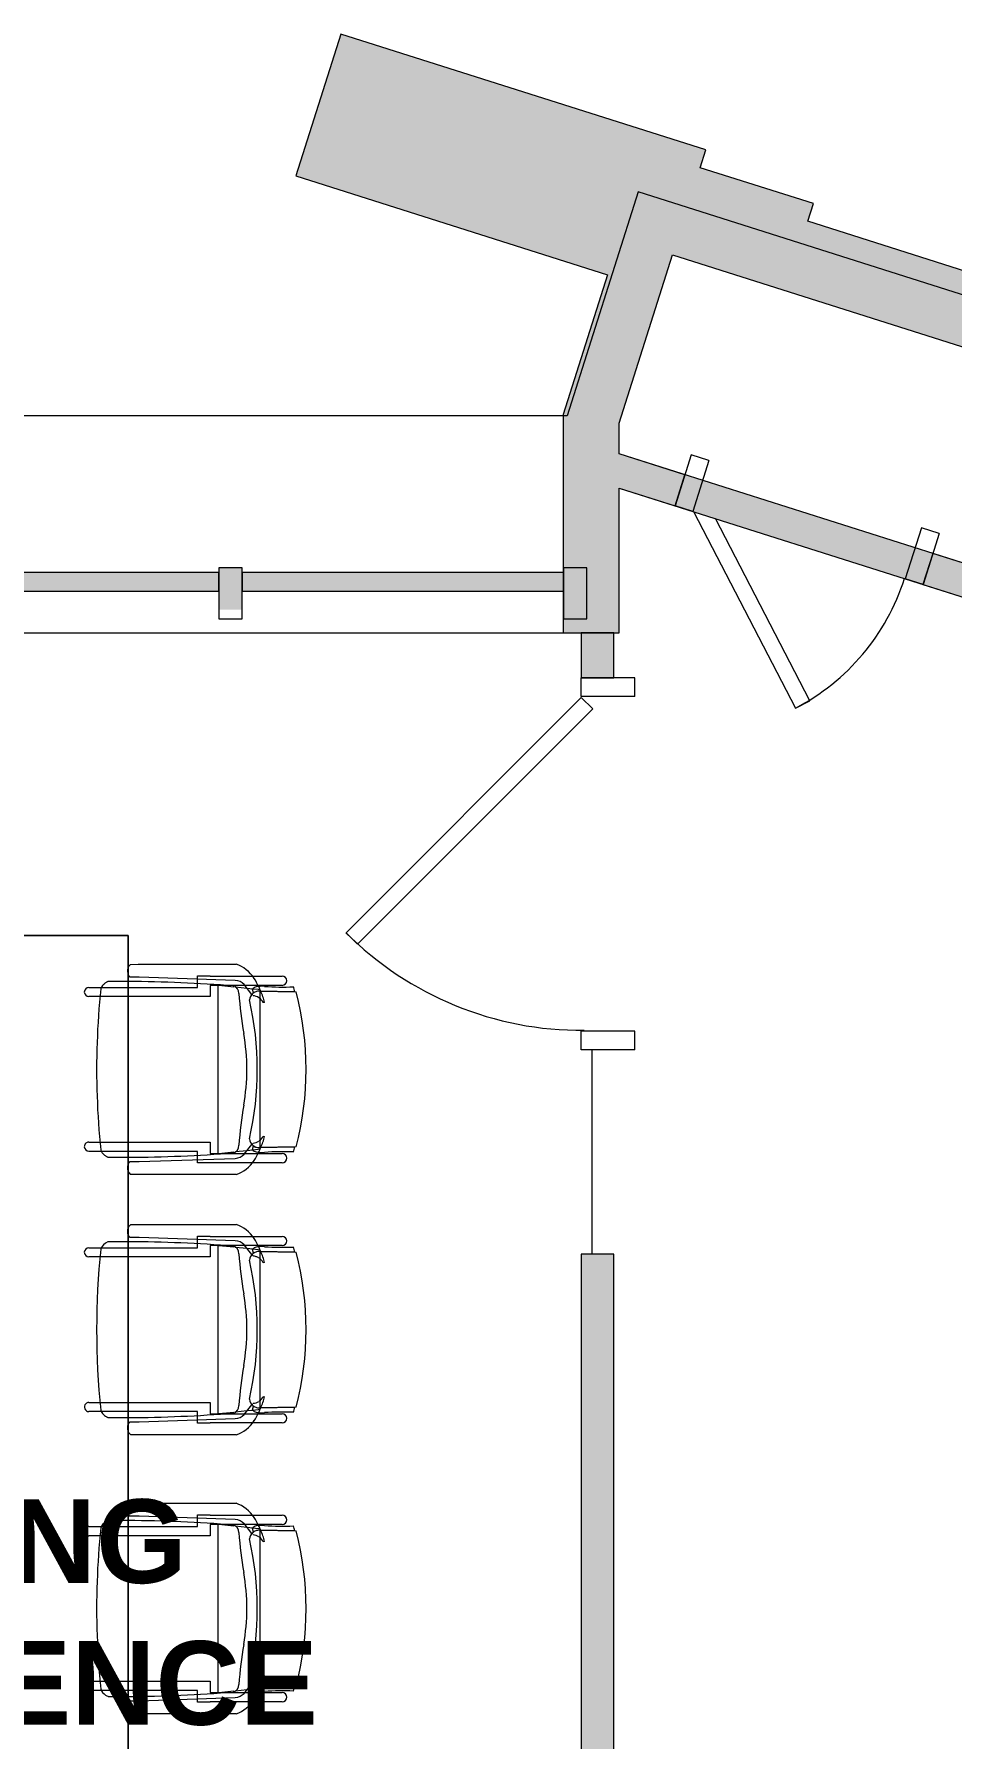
# Model space of a CAD drawing. Header units: inches. Extents: x 385 to 2249, y -1773 to -36.
# Drawn here: x 508 to 606.8, y -219.4 to -36 of the extents above; entities that cross this region are included whole.
import ezdxf

# ---------------------------------------------------------------- set-up
doc = ezdxf.new("R2010")
doc.units = ezdxf.units.IN
doc.header["$MEASUREMENT"] = 0
for name, color, linetype, lineweight in [('A-AREA-IDEN', 2, 'Continuous', 9), ('A-DETL', 90, 'Continuous', 9), ('A-DETL-THIN', 151, 'Continuous', 9), ('A-DOOR', 31, 'Continuous', 13), ('A-DOOR-FRAM', 31, 'Continuous', 20), ('A-GLAZ', 151, 'Continuous', 13), ('A-GLAZ-CURT', 52, 'Continuous', 13), ('A-GLAZ-CWMG', 51, 'Continuous', 13), ('A-WALL', 113, 'Continuous', 13), ('A-WALL-PATT', 111, 'Continuous', 13), ('I-FURN', 30, 'Continuous', 9), ('I-WALL', 2, 'Continuous', 13)]:
    doc.layers.add(name, color=color, linetype=linetype, lineweight=lineweight)
doc.styles.add('Swis721 Lt BT_B', font='', dxfattribs={"height": 9})
doc.styles.get('Swis721 Lt BT_B').set_extended_font_data('Swis721 Lt BT', bold=True)

# ---------------------------------------------------------------- blocks, each defined once
blk = doc.blocks.new('Walls 16 - Walls 16-5039104-Level 7 POWER _ SIGNAL')
at = {"layer": 'A-WALL', "lineweight": 9}
blk.add_hatch(color=7, dxfattribs=at).paths.add_polyline_path([(564.98, -100.39), (570.95, -100.39), (570.95, -77.82), (576.7, -59.71), (626.93, -75.65), (629.3, -68.18), (591.27, -56.11), (591.87, -54.21), (579.67, -50.34), (580.28, -48.43), (541.01, -35.97), (536.17, -51.22), (569.72, -61.87), (564.95, -76.89), (564.95, -100.39)], flags=0)
at = {"layer": 'A-WALL', "color": 8, "lineweight": 20}
for p, q in [((541.01, -35.97), (536.17, -51.22)), ((580.28, -48.43), (541.01, -35.97)), ((579.67, -50.34), (580.28, -48.43)), ((536.17, -51.22), (569.72, -61.87)), ((591.87, -54.21), (579.67, -50.34)), ((591.27, -56.11), (591.87, -54.21)), ((629.3, -68.18), (591.27, -56.11)), ((570.95, -77.82), (576.7, -59.71)), ((576.7, -59.71), (616.08, -72.2)), ((569.72, -61.87), (564.95, -76.89)), ((627.49, -73.91), (629.3, -68.18)), ((564.95, -76.89), (564.95, -100.39)), ((570.95, -81.14), (570.95, -77.82)), ((578.03, -83.38), (570.95, -81.14)), ((576.97, -86.72), (578.03, -83.38)), ((570.95, -100.39), (570.95, -84.81)), ((570.95, -84.81), (576.97, -86.72)), ((604.72, -91.85), (603.66, -95.19)), ((609.38, -93.33), (604.72, -91.85)), ((603.66, -95.19), (608.32, -96.67)), ((564.95, -100.39), (570.95, -100.39))]:
    blk.add_line(p, q, dxfattribs=at)
blk = doc.blocks.new('System Panel - Glazed 2-5040822-Level 7 POWER _ SIGNAL')
at = {"layer": 'A-GLAZ-CURT', "lineweight": 9}
blk.add_hatch(color=7, dxfattribs=at).paths.add_polyline_path([(28.08, 0.25), (28.08, 2.25), (-28.08, 2.25), (-28.08, 0.25), (5.34, 0.25)], flags=0)
at = {"layer": 'A-GLAZ-CURT', "color": 8, "lineweight": 20}
for p, q in [((28.08, 2.25), (-28.08, 2.25)), ((-28.08, 2.25), (-28.08, 0.25)), ((28.08, 0.25), (28.08, 2.25)), ((-28.08, 0.25), (28.08, 0.25))]:
    blk.add_line(p, q, dxfattribs=at)
blk = doc.blocks.new('Rectangular Mullion - 2_5_ x 5_ rectangular-5019623-Level 7 POWER _ SIGNAL')
at = {"layer": 'A-GLAZ-CWMG', "lineweight": 9}
blk.add_hatch(color=7, dxfattribs=at).paths.add_polyline_path([(0, 1.76), (0, -2.75), (-2.5, -2.75), (-2.5, 1.76), (-1.23, 1.76)], flags=0)
at = {"layer": 'A-GLAZ-CWMG', "color": 8, "lineweight": 20}
for p, q in [((-2.5, 2.75), (0, 2.75)), ((-2.5, -2.75), (-2.5, 2.75)), ((0, 2.75), (0, -2.75)), ((0, -2.75), (-2.5, -2.75))]:
    blk.add_line(p, q, dxfattribs=at)
blk = doc.blocks.new('System Panel - Glazed 2-5123284-Level 7 POWER _ SIGNAL')
at = {"layer": 'A-GLAZ-CURT', "lineweight": 9}
blk.add_hatch(color=7, dxfattribs=at).paths.add_polyline_path([(17.28, 0.25), (17.28, 2.25), (-17.3, 2.25), (-17.3, 0.25)], flags=0)
at = {"layer": 'A-GLAZ-CURT', "color": 8, "lineweight": 20}
for p, q in [((17.3, 2.25), (-17.3, 2.25)), ((-17.3, 2.25), (-17.3, 0.25)), ((17.3, 0.25), (17.3, 2.25)), ((-17.3, 0.25), (17.3, 0.25))]:
    blk.add_line(p, q, dxfattribs=at)
blk = doc.blocks.new('Rectangular Mullion - 2_5_ x 5_ rectangular-V1-Level 7 POWER _ SIGNAL')
at = {"layer": 'A-GLAZ-CWMG', "color": 8, "lineweight": 20}
for p, q in [((-2.5, 2.75), (0, 2.75)), ((-2.5, -2.75), (-2.5, 2.75)), ((0, 2.75), (0, -2.75)), ((0, -2.75), (-2.5, -2.75))]:
    blk.add_line(p, q, dxfattribs=at)
blk = doc.blocks.new('Walls 62 - Walls 3-5097506-Level 7 POWER _ SIGNAL')
at = {"layer": 'A-WALL', "lineweight": 9}
blk.add_line((41.5, -1605.9), (41.5, -1742.38), dxfattribs=at)
blk = doc.blocks.new('Single Flush - OTJ_SOLIDFLUSH_ALUM 2-5039400-Level 7 POWER _ SIGNAL')
at = {"layer": 'A-DOOR', "color": 8, "lineweight": 20}
for p, q in [((-4.93, 18.59), (-6.17, 17.35)), ((11.91, 1.75), (-4.93, 18.59)), ((-6.17, 17.35), (9.43, 1.75))]:
    blk.add_line(p, q, dxfattribs=at)
at = {"layer": 'A-DOOR', "lineweight": 9}
blk.add_arc((11.91, 1.75), 23.81, 135, 179.9982, dxfattribs=at)
at = {"layer": 'A-DOOR-FRAM', "color": 8}
for p, q in [((-14, -4), (-14, 1.75)), ((-14, 1.75), (-12, 1.75)), ((-12, -4), (-12, 1.75)), ((12, -4), (12, 1.75)), ((12, 1.75), (14, 1.75)), ((14, -4), (14, 1.75)), ((-14, -4), (-12, -4)), ((12, -4), (14, -4))]:
    blk.add_line(p, q, dxfattribs=at)
blk = doc.blocks.new('Walls 83 - Walls 16-5367064-Level 7 POWER _ SIGNAL')
at = {"layer": 'A-WALL', "lineweight": 9}
blk.add_hatch(color=7, dxfattribs=at).paths.add_polyline_path([(608.32, -96.67), (609.38, -93.33), (570.95, -81.14), (570.95, -84.81), (606.61, -96.12)], flags=0)
at = {"layer": 'A-WALL', "color": 8, "lineweight": 20}
for p, q in [((541.01, -35.97), (536.17, -51.22)), ((580.28, -48.43), (541.01, -35.97)), ((579.67, -50.34), (580.28, -48.43)), ((536.17, -51.22), (569.72, -61.87)), ((591.87, -54.21), (579.67, -50.34)), ((591.27, -56.11), (591.87, -54.21)), ((629.3, -68.18), (591.27, -56.11)), ((570.95, -77.82), (576.7, -59.71)), ((576.7, -59.71), (616.08, -72.2)), ((569.72, -61.87), (564.95, -76.89)), ((627.49, -73.91), (629.3, -68.18)), ((564.95, -76.89), (564.95, -100.39)), ((570.95, -81.14), (570.95, -77.82)), ((609.38, -93.33), (570.95, -81.14)), ((570.95, -100.39), (570.95, -84.81)), ((570.95, -84.81), (608.32, -96.67)), ((564.95, -100.39), (570.95, -100.39))]:
    blk.add_line(p, q, dxfattribs=at)
blk = doc.blocks.new('Single Flush - OTJ_SOLIDFLUSH_ALUM-5772014-Level 7 POWER _ SIGNAL')
at = {"layer": 'A-DOOR', "color": 8, "lineweight": 20}
for p, q in [((-7.42, 27.07), (-8.65, 25.84)), ((-8.65, 25.84), (16.67, 0.51)), ((17.91, 1.75), (-7.42, 27.07)), ((16.67, 0.51), (17.91, 1.75))]:
    blk.add_line(p, q, dxfattribs=at)
at = {"layer": 'A-DOOR', "lineweight": 9}
blk.add_arc((17.91, 1.75), 35.81, 135, 180.5, dxfattribs=at)
at = {"layer": 'A-DOOR-FRAM', "color": 8}
for p, q in [((-20, -4), (-20, 1.75)), ((-20, 1.75), (-18, 1.75)), ((-18, -4), (-18, 1.75)), ((18, -4), (18, 1.75)), ((18, 1.75), (20, 1.75)), ((20, -4), (20, 1.75)), ((-20, -4), (-18, -4)), ((18, -4), (20, -4))]:
    blk.add_line(p, q, dxfattribs=at)
blk = doc.blocks.new('Frameless opening with glazing - 22_ x 84_-V10-Level 7 POWER _ SIGNAL')
at = {"layer": 'A-GLAZ', "color": 8, "lineweight": 20}
blk.add_line((-12.5, -0.625), (9.5, -0.625), dxfattribs=at)
blk = doc.blocks.new('GIANT CONFERENCE TABLE4 - GIANT CONFERENCE TABLE-5500512-Level 7 POWER _ SIGNAL')
at = {"layer": 'I-FURN'}
for p, q in [((518.12, -132.95), (470.41, -132.95)), ((470.41, -132.95), (470.41, -276.53)), ((470.41, -276.53), (470.41, -132.95)), ((470.41, -132.95), (518.12, -132.95)), ((518.12, -276.53), (518.12, -132.95)), ((518.12, -132.95), (518.12, -276.53)), ((470.41, -276.53), (518.12, -276.53)), ((518.12, -276.53), (470.41, -276.53))]:
    blk.add_line(p, q, dxfattribs=at)
blk = doc.blocks.new('F-Haworth_Chair_X99-Seminar - X99 Seminar Chair with Glides-V37-Level 7 POWER _ SIGNAL')
at = {"layer": 'I-FURN'}
for p, q in [((-8.82, 9.44), (-8.82, 10.78)), ((-8.82, 6.55), (-8.82, 9.44)), ((-7.83, 10.78), (-7.83, 9.57)), ((-7.83, 9.57), (-7.83, 6.55)), ((7.83, 9.57), (7.83, 10.78)), ((7.83, 6.55), (7.83, 9.57)), ((8.82, 10.78), (8.82, 9.44)), ((8.82, 9.44), (8.82, 6.55)), ((-11.32, 5.48), (-11.3, 6.32)), ((-9.92, 6.36), (-9.92, 5.36)), ((-8.82, -0.89), (-8.82, 6.55)), ((-7.83, 6.55), (-7.83, -2.27)), ((7.83, -2.27), (7.83, 6.55)), ((8.82, 6.55), (8.82, -0.89)), ((9.92, 5.36), (9.92, 6.36)), ((11.3, 6.32), (11.32, 5.48)), ((-11.32, -5.06), (-11.32, 5.48)), ((-9.92, 5.36), (-9.57, -4.97)), ((9.57, -4.97), (9.92, 5.36)), ((11.32, 5.48), (11.32, -5.06)), ((-10.07, -0.89), (-9.71, -0.89)), ((-10.07, -2.27), (-10.07, -0.89)), ((-9.71, -0.89), (-9.2, -0.89)), ((-9.2, -0.89), (-8.82, -0.89)), ((8.82, -0.89), (9.2, -0.89)), ((9.2, -0.89), (9.71, -0.89)), ((9.71, -0.89), (10.07, -0.89)), ((10.07, -0.89), (10.07, -2.27)), ((-10.04, -2.27), (-10.07, -2.27)), ((-10.04, -4.99), (-10.04, -2.27)), ((-9.07, -3.12), (9.07, -3.12)), ((-9.07, -3.2), (-9.07, -3.12)), ((-8.9, -4.8), (-9.07, -3.2)), ((-9.04, -2.27), (-9.04, -3.12)), ((-7.83, -2.27), (-9.04, -2.27)), ((-9.04, -3.12), (-9.04, -3.43)), ((-9.04, -3.43), (-9.04, -3.62)), ((-9.04, -3.62), (-9.04, -5.99)), ((9.04, -2.27), (7.83, -2.27)), ((9.07, -3.2), (8.9, -4.8)), ((9.04, -3.12), (9.04, -2.27)), ((9.04, -3.43), (9.04, -3.12)), ((9.04, -3.62), (9.04, -3.43)), ((9.04, -5.99), (9.04, -3.62)), ((9.07, -3.12), (9.07, -3.2)), ((10.04, -2.27), (10.04, -4.99)), ((10.07, -2.27), (10.04, -2.27)), ((-10.04, -6.81), (-10.04, -5)), ((-8.88, -4.99), (-8.89, -4.91)), ((-8.75, -6.22), (-8.88, -4.99)), ((8.88, -4.99), (8.75, -6.22)), ((8.89, -4.91), (8.88, -4.99)), ((10.04, -5), (10.04, -6.81)), ((-10.04, -10.02), (-10.04, -6.81)), ((-9.13, -5.92), (-8.07, -6.77)), ((-9.04, -5.99), (-9.04, -7.4)), ((-8.68, -6.87), (-8.75, -6.22)), ((-8.62, -7.42), (-8.68, -6.87)), ((-8.61, -6.81), (-8.23, -6.95)), ((-8.03, -6.81), (-7.95, -6.87)), ((7.95, -6.87), (8.03, -6.81)), ((8.07, -6.77), (9.13, -5.92)), ((8.23, -6.95), (8.61, -6.81)), ((8.68, -6.87), (8.62, -7.42)), ((8.75, -6.22), (8.68, -6.87)), ((9.04, -7.4), (9.04, -5.99)), ((10.04, -6.81), (10.04, -10.02)), ((-9.04, -7.4), (-9.04, -10.02)), ((-8.6, -7.6), (-8.62, -7.43)), ((-8.49, -7.6), (-8.56, -7.6)), ((-8.42, -7.57), (-8.34, -11.37)), ((-8.34, -11.52), (-8.42, -7.57)), ((-7.65, -7.6), (-8.4, -7.6)), ((7.65, -7.6), (-7.65, -7.6)), ((-7.18, -7.99), (-7.21, -8.13)), ((7.21, -8.13), (7.18, -7.99)), ((8.4, -7.6), (7.65, -7.6)), ((8.34, -11.37), (8.42, -7.57)), ((8.42, -7.57), (8.34, -11.52)), ((8.56, -7.6), (8.49, -7.6)), ((8.62, -7.43), (8.6, -7.6)), ((9.04, -10.02), (9.04, -7.4))]:
    blk.add_line(p, q, dxfattribs=at)
for centre, radius, start, end in [((-8.32, 10.78), 0.495, 90, 180), ((-8.32, 10.78), 0.495, 75, 90), ((-8.32, 10.78), 0.495, 30, 75), ((-8.32, 10.78), 0.495, 15, 30), ((8.32, 10.78), 0.495, 0, 180), ((-8.21, 8.28), 1.31, 135, 147.4784), ((-8.21, 8.28), 1.31, 122.5216, 135), ((-8.21, 8.28), 1.31, 110.0433, 122.5216), ((0, -75.01), 84.96, 88.0492, 95.8525), ((-8.32, 10.78), 0.495, 0, 15), ((0, -75.01), 84.96, 84.1475, 88.0492), ((8.21, 8.28), 1.31, 45, 69.9567), ((8.21, 8.28), 1.31, 32.5216, 45), ((-8.21, 8.28), 1.31, 147.4784, 159.9567), ((144.06, 7.32), 153.52, 179.4749, 180.2884), ((8.21, 8.28), 1.31, 20.0433, 32.5216), ((-144.06, 7.32), 153.52, 359.7116, 0.5251), ((-10.58, 5.68), 0.956, 113.8571, 138.1099), ((-10.58, 5.68), 0.956, 98.5871, 111.7614), ((-10.58, 5.68), 0.956, 66.5381, 98.5871), ((-10.58, 5.68), 0.956, 45.8901, 66.5381), ((144.06, 7.32), 153.52, 180.2884, 184.5213), ((-144.06, 7.32), 153.52, 355.4787, 359.7116), ((10.58, 5.68), 0.956, 113.4619, 134.1099), ((10.58, 5.68), 0.956, 94.5871, 113.4619), ((10.58, 5.68), 0.956, 81.4129, 94.5871), ((10.58, 5.68), 0.956, 68.2386, 81.4129), ((10.58, 5.68), 0.956, 41.8901, 66.1429), ((-7.87, -3.92), 3.63, 198.1789, 238.0478), ((-8.18, -4.9), 1.39, 182.8013, 227.1078), ((-8.24, -4.59), 0.763, 194.2338, 275.7662), ((-11.32, -48.08), 42.84, 79.9767, 85.7699), ((11.32, -48.08), 42.84, 94.2301, 100.0233), ((8.24, -4.59), 0.763, 264.2338, 345.7662), ((8.18, -4.9), 1.39, 312.8922, 357.1987), ((7.87, -3.92), 3.63, 301.9522, 341.8211), ((-4.71, 1.15), 9.61, 238.0478, 243.9964), ((-5.2, -7.86), 3.74, 170.0936, 184.0143), ((-8.28, -7.33), 0.613, 122.5427, 170.0936), ((-7.37, -7.55), 1.05, 95.9554, 181.1786), ((-7.37, -7.55), 1.05, 145.2002, 181.1786), ((-6.55, -6.76), 1.38, 185.0878, 212.4248), ((0, 26.49), 33.83, 257.2285, 282.7715), ((0, 15.97), 22.19, 259.9767, 280.0233), ((7.37, -7.55), 1.05, 358.8214, 84.0446), ((6.55, -6.76), 1.38, 327.5752, 354.9122), ((7.37, -7.55), 1.05, 358.8214, 34.7998), ((8.28, -7.33), 0.613, 9.9064, 57.4573), ((5.2, -7.86), 3.74, 355.9857, 9.9064), ((4.71, 1.15), 9.61, 296.0036, 301.9522), ((-36.06, -10.03), 27.2, 357.4882, 4.0143), ((-4.71, 1.15), 9.61, 243.9964, 246.4906), ((-4.71, 1.15), 9.61, 246.6393, 247.073), ((-4.71, 1.15), 9.61, 247.2631, 254.9334), ((-6.55, -6.76), 1.38, 214.0187, 242.9497), ((6.55, -6.76), 1.38, 297.0503, 325.9813), ((4.71, 1.15), 9.61, 285.0666, 292.7369), ((4.71, 1.15), 9.61, 292.927, 293.3607), ((4.71, 1.15), 9.61, 293.5094, 296.0036), ((36.06, -10.03), 27.2, 175.9857, 182.5118), ((-9.54, -10.02), 0.498, 180, 0), ((9.54, -10.02), 0.498, 180, 0), ((0, 20.73), 33.17, 254.4478, 255.4234), ((0, 20.29), 32.89, 255.304, 284.6925), ((0, 20.73), 33.17, 284.5766, 285.5522)]:
    blk.add_arc(centre, radius, start, end, dxfattribs=at)
blk = doc.blocks.new('F-Haworth_Chair_X99-Seminar - X99 Seminar Chair with Glides-V38-Level 7 POWER _ SIGNAL')
at = {"layer": 'I-FURN'}
for p, q in [((-8.82, 9.44), (-8.82, 10.78)), ((-8.82, 6.55), (-8.82, 9.44)), ((-7.83, 10.78), (-7.83, 9.57)), ((-7.83, 9.57), (-7.83, 6.55)), ((7.83, 9.57), (7.83, 10.78)), ((7.83, 6.55), (7.83, 9.57)), ((8.82, 10.78), (8.82, 9.44)), ((8.82, 9.44), (8.82, 6.55)), ((-11.32, 5.48), (-11.3, 6.32)), ((-9.92, 6.36), (-9.92, 5.36)), ((-8.82, -0.89), (-8.82, 6.55)), ((-7.83, 6.55), (-7.83, -2.27)), ((7.83, -2.27), (7.83, 6.55)), ((8.82, 6.55), (8.82, -0.89)), ((9.92, 5.36), (9.92, 6.36)), ((11.3, 6.32), (11.32, 5.48)), ((-11.32, -5.06), (-11.32, 5.48)), ((-9.92, 5.36), (-9.57, -4.97)), ((9.57, -4.97), (9.92, 5.36)), ((11.32, 5.48), (11.32, -5.06)), ((-10.07, -0.89), (-9.71, -0.89)), ((-10.07, -2.27), (-10.07, -0.89)), ((-9.71, -0.89), (-9.2, -0.89)), ((-9.2, -0.89), (-8.82, -0.89)), ((8.82, -0.89), (9.2, -0.89)), ((9.2, -0.89), (9.71, -0.89)), ((9.71, -0.89), (10.07, -0.89)), ((10.07, -0.89), (10.07, -2.27)), ((-10.04, -2.27), (-10.07, -2.27)), ((-10.04, -4.99), (-10.04, -2.27)), ((-9.07, -3.12), (9.07, -3.12)), ((-9.07, -3.2), (-9.07, -3.12)), ((-8.9, -4.8), (-9.07, -3.2)), ((-9.04, -2.27), (-9.04, -3.12)), ((-7.83, -2.27), (-9.04, -2.27)), ((-9.04, -3.12), (-9.04, -3.43)), ((-9.04, -3.43), (-9.04, -3.62)), ((-9.04, -3.62), (-9.04, -5.99)), ((9.04, -2.27), (7.83, -2.27)), ((9.07, -3.2), (8.9, -4.8)), ((9.04, -3.12), (9.04, -2.27)), ((9.04, -3.43), (9.04, -3.12)), ((9.04, -3.62), (9.04, -3.43)), ((9.04, -5.99), (9.04, -3.62)), ((9.07, -3.12), (9.07, -3.2)), ((10.04, -2.27), (10.04, -4.99)), ((10.07, -2.27), (10.04, -2.27)), ((-10.04, -6.81), (-10.04, -5)), ((-8.88, -4.99), (-8.89, -4.91)), ((-8.75, -6.22), (-8.88, -4.99)), ((8.88, -4.99), (8.75, -6.22)), ((8.89, -4.91), (8.88, -4.99)), ((10.04, -5), (10.04, -6.81)), ((-10.04, -10.02), (-10.04, -6.81)), ((-9.13, -5.92), (-8.07, -6.77)), ((-9.04, -5.99), (-9.04, -7.4)), ((-8.68, -6.87), (-8.75, -6.22)), ((-8.62, -7.42), (-8.68, -6.87)), ((-8.61, -6.81), (-8.23, -6.95)), ((-8.03, -6.81), (-7.95, -6.87)), ((7.95, -6.87), (8.03, -6.81)), ((8.07, -6.77), (9.13, -5.92)), ((8.23, -6.95), (8.61, -6.81)), ((8.68, -6.87), (8.62, -7.42)), ((8.75, -6.22), (8.68, -6.87)), ((9.04, -7.4), (9.04, -5.99)), ((10.04, -6.81), (10.04, -10.02)), ((-9.04, -7.4), (-9.04, -10.02)), ((-8.6, -7.6), (-8.62, -7.43)), ((-8.49, -7.6), (-8.56, -7.6)), ((-8.42, -7.57), (-8.34, -11.37)), ((-8.34, -11.52), (-8.42, -7.57)), ((-7.65, -7.6), (-8.4, -7.6)), ((7.65, -7.6), (-7.65, -7.6)), ((-7.18, -7.99), (-7.21, -8.13)), ((7.21, -8.13), (7.18, -7.99)), ((8.4, -7.6), (7.65, -7.6)), ((8.34, -11.37), (8.42, -7.57)), ((8.42, -7.57), (8.34, -11.52)), ((8.56, -7.6), (8.49, -7.6)), ((8.62, -7.43), (8.6, -7.6)), ((9.04, -10.02), (9.04, -7.4))]:
    blk.add_line(p, q, dxfattribs=at)
for centre, radius, start, end in [((-8.32, 10.78), 0.495, 45, 180), ((-8.32, 10.78), 0.495, 30, 45), ((-8.32, 10.78), 0.495, 0, 30), ((8.32, 10.78), 0.495, 0, 180), ((-8.21, 8.28), 1.31, 135, 159.9567), ((-8.21, 8.28), 1.31, 110.0433, 135), ((0, -75.01), 84.96, 84.1475, 95.8525), ((8.21, 8.28), 1.31, 20.0433, 69.9567), ((144.06, 7.32), 153.52, 179.4749, 180.2884), ((-144.06, 7.32), 153.52, 359.7116, 0.5251), ((-10.58, 5.68), 0.956, 113.8571, 138.1099), ((-10.58, 5.68), 0.956, 98.5871, 111.7614), ((-10.58, 5.68), 0.956, 85.4129, 98.5871), ((-10.58, 5.68), 0.956, 72.2386, 85.4129), ((-10.58, 5.68), 0.956, 66.5381, 72.2386), ((-10.58, 5.68), 0.956, 45.8901, 66.5381), ((144.06, 7.32), 153.52, 180.2884, 184.5213), ((-144.06, 7.32), 153.52, 355.4787, 359.7116), ((10.58, 5.68), 0.956, 113.4619, 134.1099), ((10.58, 5.68), 0.956, 107.7614, 113.4619), ((10.58, 5.68), 0.956, 94.5871, 107.7614), ((10.58, 5.68), 0.956, 81.4129, 94.5871), ((10.58, 5.68), 0.956, 68.2386, 81.4129), ((10.58, 5.68), 0.956, 41.8901, 66.1429), ((-7.87, -3.92), 3.63, 198.1789, 238.0478), ((-8.18, -4.9), 1.39, 182.8013, 227.1078), ((-8.24, -4.59), 0.763, 194.2338, 275.7662), ((-11.32, -48.08), 42.84, 79.9767, 85.7699), ((11.32, -48.08), 42.84, 94.2301, 100.0233), ((8.24, -4.59), 0.763, 264.2338, 345.7662), ((8.18, -4.9), 1.39, 312.8922, 357.1987), ((7.87, -3.92), 3.63, 301.9522, 341.8211), ((-4.71, 1.15), 9.61, 238.0478, 243.9964), ((-5.2, -7.86), 3.74, 170.0936, 184.0143), ((-8.28, -7.33), 0.613, 122.5427, 170.0936), ((-7.37, -7.55), 1.05, 95.9554, 181.1786), ((-7.37, -7.55), 1.05, 145.2002, 181.1786), ((-6.55, -6.76), 1.38, 185.0878, 212.4248), ((0, 26.49), 33.83, 257.2285, 282.7715), ((0, 15.97), 22.19, 259.9767, 280.0233), ((7.37, -7.55), 1.05, 358.8214, 84.0446), ((6.55, -6.76), 1.38, 327.5752, 340.4467), ((6.55, -6.76), 1.38, 340.4467, 354.9122), ((7.37, -7.55), 1.05, 358.8214, 34.7998), ((8.28, -7.33), 0.613, 9.9064, 57.4573), ((5.2, -7.86), 3.74, 355.9857, 9.9064), ((4.71, 1.15), 9.61, 296.0036, 301.9522), ((-36.06, -10.03), 27.2, 357.4882, 4.0143), ((-4.71, 1.15), 9.61, 243.9964, 246.4906), ((-4.71, 1.15), 9.61, 246.6393, 247.073), ((-4.71, 1.15), 9.61, 247.2631, 254.9334), ((-6.55, -6.76), 1.38, 214.0187, 242.9497), ((6.55, -6.76), 1.38, 297.0503, 311.5158), ((4.71, 1.15), 9.61, 285.0666, 292.7369), ((6.55, -6.76), 1.38, 311.5158, 325.9813), ((4.71, 1.15), 9.61, 292.927, 293.3607), ((4.71, 1.15), 9.61, 293.5094, 296.0036), ((36.06, -10.03), 27.2, 175.9857, 182.5118), ((-9.54, -10.02), 0.498, 180, 0), ((9.54, -10.02), 0.498, 180, 0), ((0, 20.73), 33.17, 254.4478, 255.4234), ((0, 20.29), 32.89, 255.304, 284.6925), ((0, 20.73), 33.17, 284.5766, 285.5522)]:
    blk.add_arc(centre, radius, start, end, dxfattribs=at)
blk = doc.blocks.new('F-Haworth_Chair_X99-Seminar - X99 Seminar Chair with Glides-V39-Level 7 POWER _ SIGNAL')
at = {"layer": 'I-FURN'}
for p, q in [((-8.82, 9.44), (-8.82, 10.78)), ((-8.82, 6.55), (-8.82, 9.44)), ((-7.83, 10.78), (-7.83, 9.57)), ((-7.83, 9.57), (-7.83, 6.55)), ((7.83, 9.57), (7.83, 10.78)), ((7.83, 6.55), (7.83, 9.57)), ((8.82, 10.78), (8.82, 9.44)), ((8.82, 9.44), (8.82, 6.55)), ((-11.32, 5.48), (-11.3, 6.32)), ((-9.92, 6.36), (-9.92, 5.36)), ((-8.82, -0.89), (-8.82, 6.55)), ((-7.83, 6.55), (-7.83, -2.27)), ((7.83, -2.27), (7.83, 6.55)), ((8.82, 6.55), (8.82, -0.89)), ((9.92, 5.36), (9.92, 6.36)), ((11.3, 6.32), (11.32, 5.48)), ((-11.32, -5.06), (-11.32, 5.48)), ((-9.92, 5.36), (-9.57, -4.97)), ((9.57, -4.97), (9.92, 5.36)), ((11.32, 5.48), (11.32, -5.06)), ((-10.07, -0.89), (-9.71, -0.89)), ((-10.07, -2.27), (-10.07, -0.89)), ((-9.71, -0.89), (-9.2, -0.89)), ((-9.2, -0.89), (-8.82, -0.89)), ((8.82, -0.89), (9.2, -0.89)), ((9.2, -0.89), (9.71, -0.89)), ((9.71, -0.89), (10.07, -0.89)), ((10.07, -0.89), (10.07, -2.27)), ((-10.04, -2.27), (-10.07, -2.27)), ((-10.04, -4.99), (-10.04, -2.27)), ((-9.07, -3.12), (9.07, -3.12)), ((-9.07, -3.2), (-9.07, -3.12)), ((-8.9, -4.8), (-9.07, -3.2)), ((-9.04, -2.27), (-9.04, -3.12)), ((-7.83, -2.27), (-9.04, -2.27)), ((-9.04, -3.12), (-9.04, -3.43)), ((-9.04, -3.43), (-9.04, -3.62)), ((-9.04, -3.62), (-9.04, -5.99)), ((9.04, -2.27), (7.83, -2.27)), ((9.07, -3.2), (8.9, -4.8)), ((9.04, -3.12), (9.04, -2.27)), ((9.04, -3.43), (9.04, -3.12)), ((9.04, -3.62), (9.04, -3.43)), ((9.04, -5.99), (9.04, -3.62)), ((9.07, -3.12), (9.07, -3.2)), ((10.04, -2.27), (10.04, -4.99)), ((10.07, -2.27), (10.04, -2.27)), ((-10.04, -6.81), (-10.04, -5)), ((-8.88, -4.99), (-8.89, -4.91)), ((-8.75, -6.22), (-8.88, -4.99)), ((8.88, -4.99), (8.75, -6.22)), ((8.89, -4.91), (8.88, -4.99)), ((10.04, -5), (10.04, -6.81)), ((-10.04, -10.02), (-10.04, -6.81)), ((-9.13, -5.92), (-8.07, -6.77)), ((-9.04, -5.99), (-9.04, -7.4)), ((-8.68, -6.87), (-8.75, -6.22)), ((-8.62, -7.42), (-8.68, -6.87)), ((-8.61, -6.81), (-8.23, -6.95)), ((-8.03, -6.81), (-7.95, -6.87)), ((7.95, -6.87), (8.03, -6.81)), ((8.07, -6.77), (9.13, -5.92)), ((8.23, -6.95), (8.61, -6.81)), ((8.68, -6.87), (8.62, -7.42)), ((8.75, -6.22), (8.68, -6.87)), ((9.04, -7.4), (9.04, -5.99)), ((10.04, -6.81), (10.04, -10.02)), ((-9.04, -7.4), (-9.04, -10.02)), ((-8.6, -7.6), (-8.62, -7.43)), ((-8.49, -7.6), (-8.56, -7.6)), ((-8.42, -7.57), (-8.34, -11.37)), ((-8.34, -11.52), (-8.42, -7.57)), ((-7.65, -7.6), (-8.4, -7.6)), ((0.08, -7.6), (-7.65, -7.6)), ((-7.18, -7.99), (-7.21, -8.13)), ((7.65, -7.6), (0.11, -7.6)), ((7.21, -8.13), (7.18, -7.99)), ((8.4, -7.6), (7.65, -7.6)), ((8.34, -11.37), (8.42, -7.57)), ((8.42, -7.57), (8.34, -11.52)), ((8.56, -7.6), (8.49, -7.6)), ((8.62, -7.43), (8.6, -7.6)), ((9.04, -10.02), (9.04, -7.4))]:
    blk.add_line(p, q, dxfattribs=at)
for centre, radius, start, end in [((-8.32, 10.78), 0.495, 0, 180), ((8.32, 10.78), 0.495, 150, 165), ((8.32, 10.78), 0.495, 105, 150), ((8.32, 10.78), 0.495, 75, 105), ((8.32, 10.78), 0.495, 60, 75), ((8.32, 10.78), 0.495, 45, 60), ((8.32, 10.78), 0.495, 0, 45), ((-8.21, 8.28), 1.31, 110.0433, 147.4784), ((0, -75.01), 84.96, 91.9508, 95.8525), ((0, -75.01), 84.96, 88.0492, 91.9508), ((0, -75.01), 84.96, 84.1475, 88.0492), ((8.32, 10.78), 0.495, 165, 180), ((8.21, 8.28), 1.31, 32.5216, 69.9567), ((-8.21, 8.28), 1.31, 147.4784, 159.9567), ((144.06, 7.32), 153.52, 179.4749, 180.2884), ((8.21, 8.28), 1.31, 20.0433, 32.5216), ((-144.06, 7.32), 153.52, 359.7116, 0.5251), ((-10.58, 5.68), 0.956, 113.8571, 138.1099), ((-10.58, 5.68), 0.956, 66.5381, 111.7614), ((-10.58, 5.68), 0.956, 45.8901, 66.5381), ((144.06, 7.32), 153.52, 180.2884, 184.5213), ((-144.06, 7.32), 153.52, 355.4787, 359.7116), ((10.58, 5.68), 0.956, 113.4619, 134.1099), ((10.58, 5.68), 0.956, 81.4129, 113.4619), ((10.58, 5.68), 0.956, 68.2386, 81.4129), ((10.58, 5.68), 0.956, 41.8901, 66.1429), ((-7.87, -3.92), 3.63, 198.1789, 238.0478), ((-8.18, -4.9), 1.39, 182.8013, 227.1078), ((-8.24, -4.59), 0.763, 194.2338, 275.7662), ((-11.32, -48.08), 42.84, 79.9767, 85.7699), ((11.32, -48.08), 42.84, 94.2301, 100.0233), ((8.24, -4.59), 0.763, 264.2338, 345.7662), ((8.18, -4.9), 1.39, 312.8922, 357.1987), ((7.87, -3.92), 3.63, 301.9522, 341.8211), ((-4.71, 1.15), 9.61, 238.0478, 243.9964), ((-5.2, -7.86), 3.74, 170.0936, 184.0143), ((-8.28, -7.33), 0.613, 122.5427, 170.0936), ((-7.37, -7.55), 1.05, 95.9554, 181.1786), ((-7.37, -7.55), 1.05, 145.2002, 181.1786), ((-6.55, -6.76), 1.38, 185.0878, 212.4248), ((0, 26.49), 33.83, 257.2285, 282.7715), ((0, 15.97), 22.19, 259.9767, 280.0233), ((7.37, -7.55), 1.05, 358.8214, 84.0446), ((6.55, -6.76), 1.38, 327.5752, 354.9122), ((7.37, -7.55), 1.05, 358.8214, 34.7998), ((8.28, -7.33), 0.613, 9.9064, 57.4573), ((5.2, -7.86), 3.74, 355.9857, 9.9064), ((4.71, 1.15), 9.61, 296.0036, 301.9522), ((-36.06, -10.03), 27.2, 357.4882, 4.0143), ((-4.71, 1.15), 9.61, 243.9964, 246.4906), ((-4.71, 1.15), 9.61, 246.6393, 247.073), ((-4.71, 1.15), 9.61, 247.2631, 254.9334), ((-6.55, -6.76), 1.38, 214.0187, 242.9497), ((6.55, -6.76), 1.38, 297.0503, 325.9813), ((4.71, 1.15), 9.61, 285.0666, 292.7369), ((4.71, 1.15), 9.61, 292.927, 293.3607), ((4.71, 1.15), 9.61, 293.5094, 296.0036), ((36.06, -10.03), 27.2, 175.9857, 182.5118), ((-9.54, -10.02), 0.498, 180, 0), ((9.54, -10.02), 0.498, 180, 0), ((0, 20.73), 33.17, 254.4478, 255.4234), ((0, 20.29), 32.89, 255.304, 284.6925), ((0, 20.73), 33.17, 284.5766, 285.5522)]:
    blk.add_arc(centre, radius, start, end, dxfattribs=at)

msp = doc.modelspace()

# ---------------------------------------------------------------- hatches: boundary and pattern name
at = {"layer": 'A-WALL-PATT', "lineweight": 9}
h = msp.add_hatch(color=7, dxfattribs=at)
h.paths.add_polyline_path([(570.38, -336.52), (570.38, -167.24), (566.88, -167.24), (566.88, -336.52)], flags=0)
h.paths.add_polyline_path([(569.72, -105.24), (570.38, -105.24), (570.38, -100.39), (566.88, -100.39), (566.88, -105.24)], flags=0)

# ---------------------------------------------------------------- linework, layer by layer
at = {"layer": 'A-DETL', "lineweight": 13}
msp.add_line((428.43, -100.39), (564.95, -100.39), dxfattribs=at)
at = {"layer": 'A-DETL-THIN'}
for p, q in [((573, -52.94), (565.35, -77.05)), ((1073.42, -211.71), (573, -52.94)), ((565.35, -77.05), (392.35, -77.05))]:
    msp.add_line(p, q, dxfattribs=at)
at = {"layer": 'I-WALL', "color": 8, "lineweight": 20}
for p, q in [((566.88, -100.39), (566.88, -105.24)), ((570.38, -100.39), (566.88, -100.39)), ((570.38, -105.24), (570.38, -100.39)), ((566.88, -105.24), (570.38, -105.24)), ((566.88, -167.24), (566.88, -333.02)), ((570.38, -167.24), (566.88, -167.24)), ((570.38, -336.52), (570.38, -167.24))]:
    msp.add_line(p, q, dxfattribs=at)

# ---------------------------------------------------------------- block references
at = {"layer": 'A-DOOR'}
for name, p, rotation in [('Single Flush - OTJ_SOLIDFLUSH_ALUM 2-5039400-Level 7 POWER _ SIGNAL', (590.85, -89.28), 162.396186574362), ('Single Flush - OTJ_SOLIDFLUSH_ALUM-5772014-Level 7 POWER _ SIGNAL', (568.63, -125.24), 89.99999999999993)]:
    msp.add_blockref(name, p, dxfattribs=dict(at, rotation=rotation))
at = {"layer": 'A-GLAZ', "rotation": 269.9999999999999}
msp.add_blockref('Frameless opening with glazing - 22_ x 84_-V10-Level 7 POWER _ SIGNAL', (568.63, -157.74), dxfattribs=at)
at = {"layer": 'A-GLAZ-CURT', "lineweight": 9}
for name, p in [('System Panel - Glazed 2-5040822-Level 7 POWER _ SIGNAL', (499.79, -96.14)), ('System Panel - Glazed 2-5123284-Level 7 POWER _ SIGNAL', (547.67, -96.14))]:
    msp.add_blockref(name, p, dxfattribs=at)
at = {"layer": 'A-GLAZ-CWMG', "lineweight": 9, "extrusion": (0, 0, -1), "rotation": 180}
for name, p in [('Rectangular Mullion - 2_5_ x 5_ rectangular-5019623-Level 7 POWER _ SIGNAL', (-530.37, -96.14)), ('Rectangular Mullion - 2_5_ x 5_ rectangular-V1-Level 7 POWER _ SIGNAL', (-567.47, -96.14))]:
    msp.add_blockref(name, p, dxfattribs=at)
at = {"layer": 'A-WALL', "lineweight": 9}
for name in ['Walls 16 - Walls 16-5039104-Level 7 POWER _ SIGNAL', 'Walls 83 - Walls 16-5367064-Level 7 POWER _ SIGNAL']:
    msp.add_blockref(name, (0, 0), dxfattribs=at)
at = {"layer": 'A-WALL', "lineweight": 9, "rotation": 270.0000000000001}
msp.add_blockref('Walls 62 - Walls 3-5097506-Level 7 POWER _ SIGNAL', (2170.85, -35.55), dxfattribs=at)
at = {"layer": 'I-FURN'}
msp.add_blockref('GIANT CONFERENCE TABLE4 - GIANT CONFERENCE TABLE-5500512-Level 7 POWER _ SIGNAL', (0, 0), dxfattribs=at)
at = {"layer": 'I-FURN', "rotation": 90.00000000000001}
for name, p in [('F-Haworth_Chair_X99-Seminar - X99 Seminar Chair with Glides-V37-Level 7 POWER _ SIGNAL', (524.67, -147.35)), ('F-Haworth_Chair_X99-Seminar - X99 Seminar Chair with Glides-V38-Level 7 POWER _ SIGNAL', (524.67, -175.35)), ('F-Haworth_Chair_X99-Seminar - X99 Seminar Chair with Glides-V39-Level 7 POWER _ SIGNAL', (524.67, -205.35))]:
    msp.add_blockref(name, p, dxfattribs=at)

# ---------------------------------------------------------------- texts
at = {"layer": 'A-AREA-IDEN', "char_height": 9, "attachment_point": 1, "style": 'Swis721 Lt BT_B'}
for s, insert, width in [('EXISTING', (465.77, -193.61), 68.175), ('CONFERENCE', (450.52, -208.86), 104.838)]:
    msp.add_mtext(s, dxfattribs=dict(at, insert=insert, width=width))

doc.saveas('drawing.dxf')
